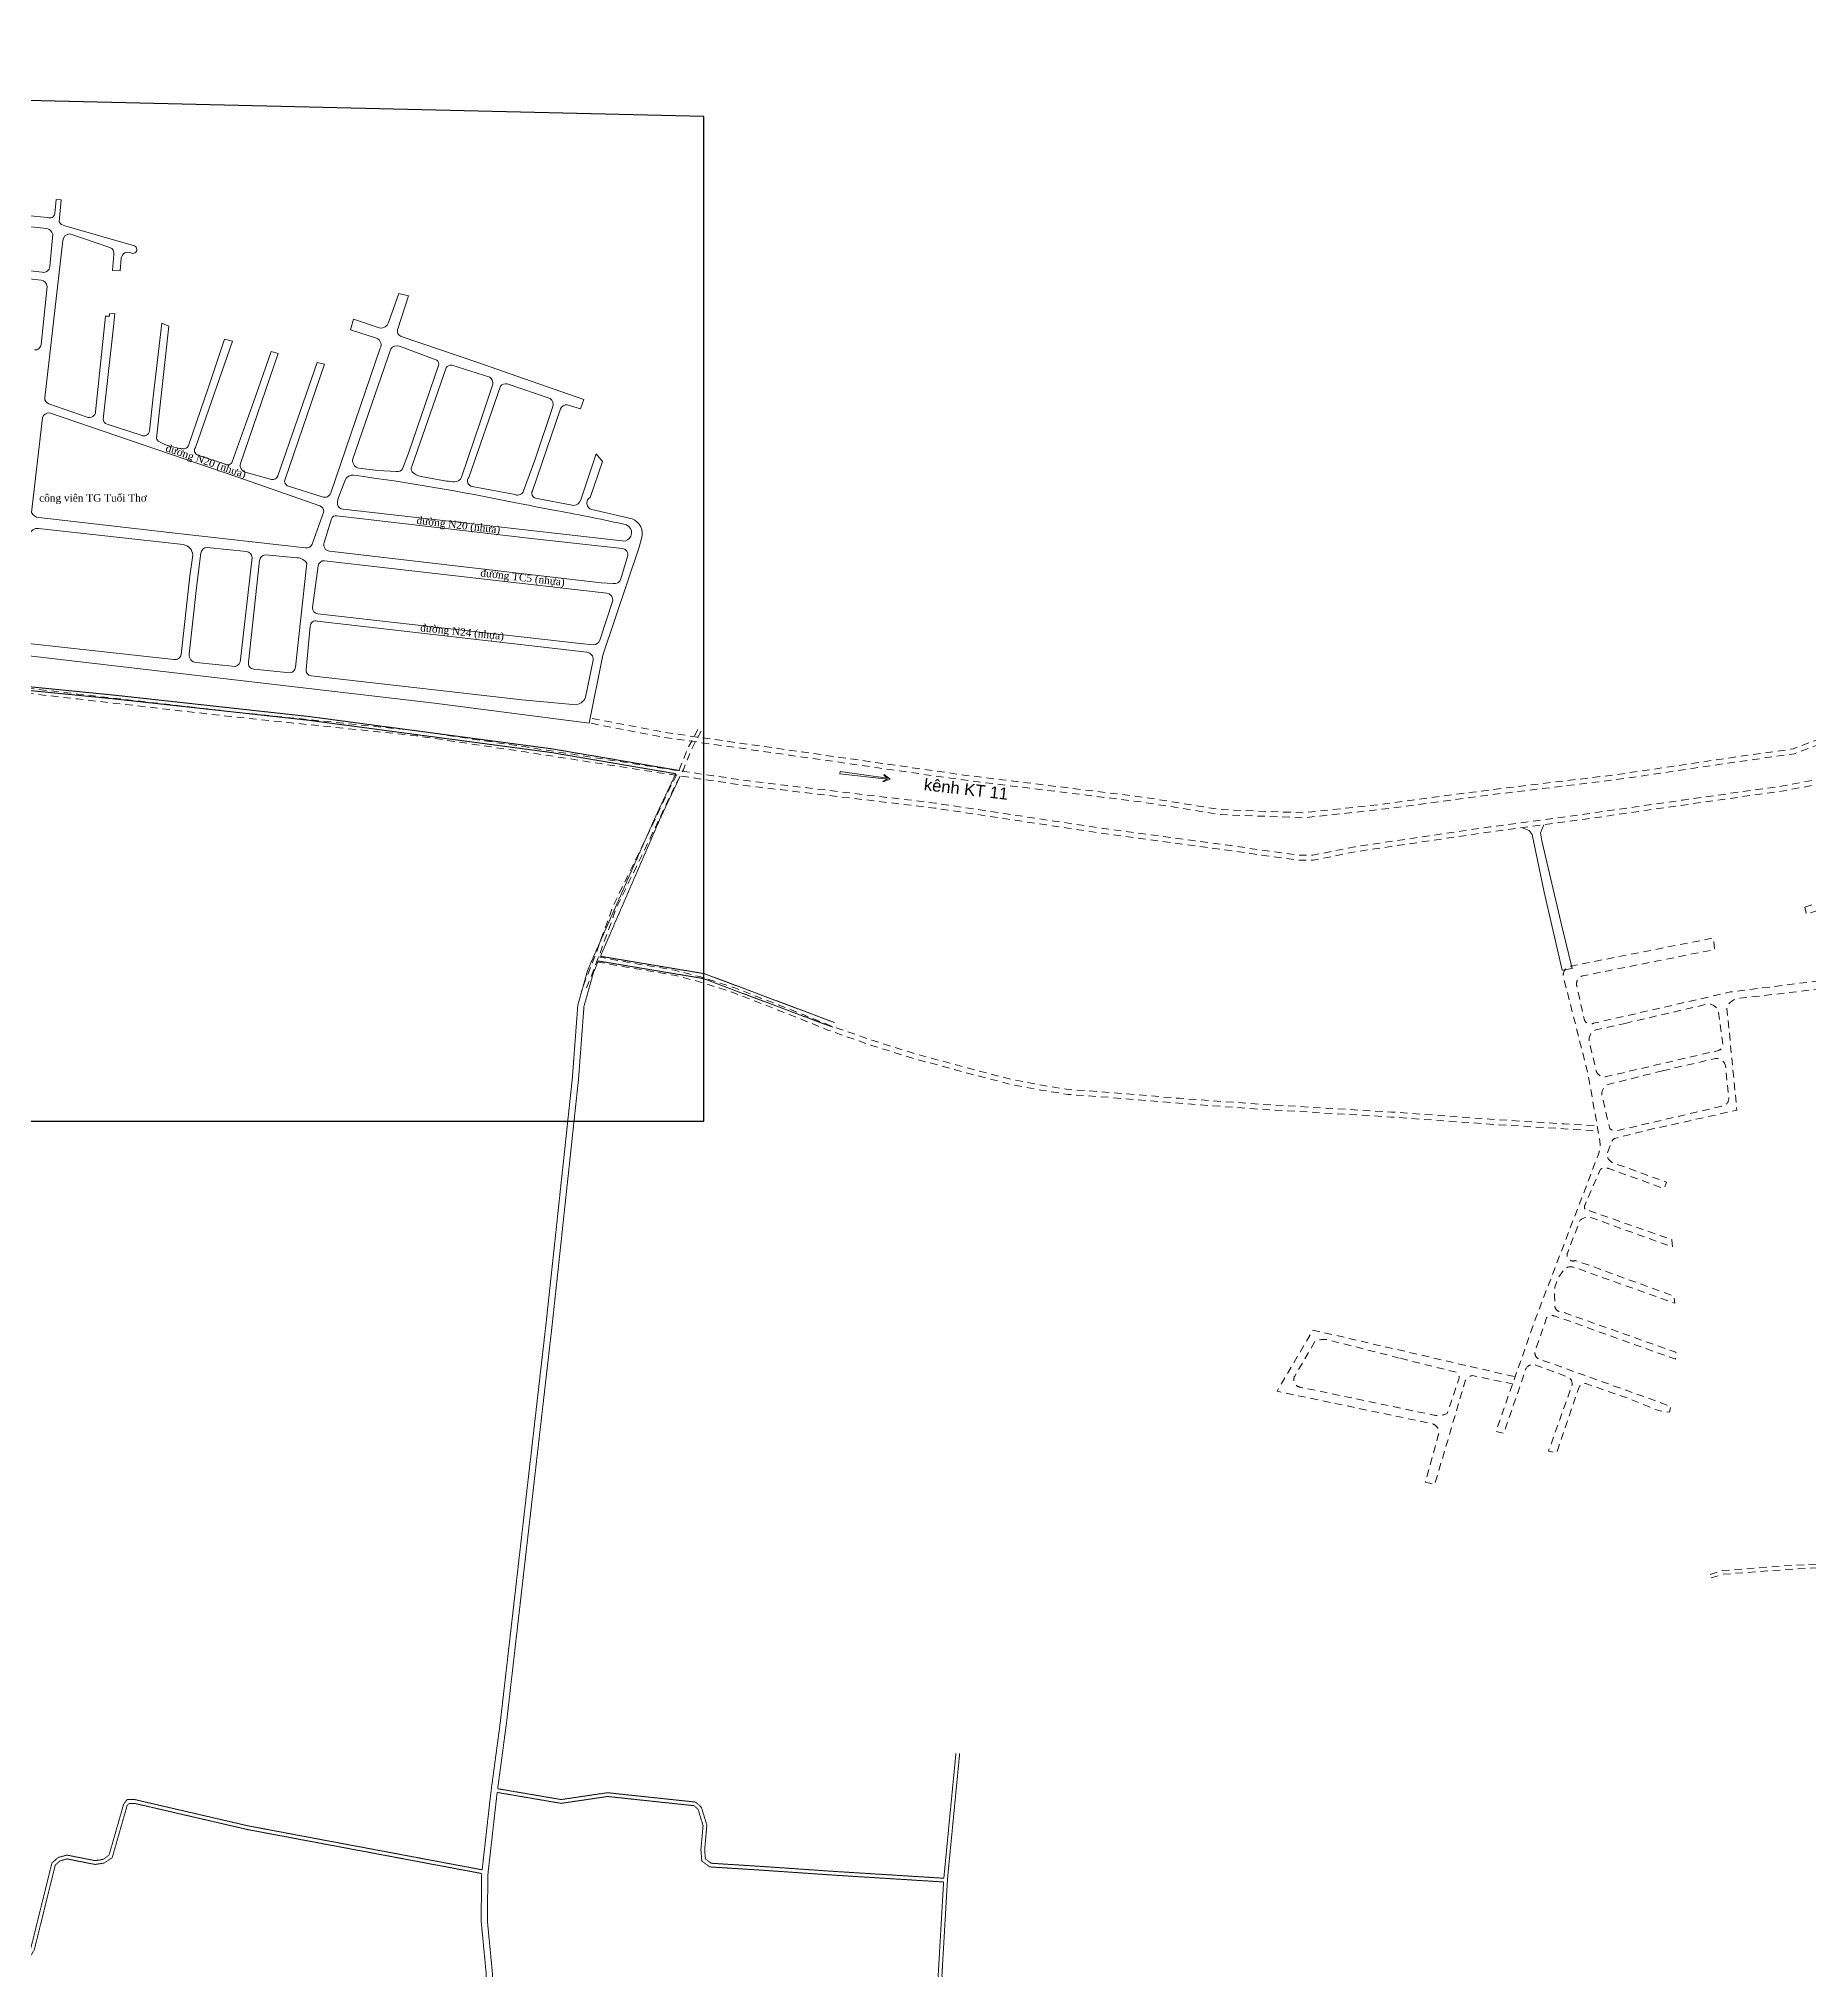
# Model space of a CAD drawing. Header units: metres. Extents: x 556238 to 587446, y 1177111 to 1219372.
# Drawn here: x 578175 to 579595, y 1204373 to 1205923 of the extents above; entities that cross this region are included whole.
import ezdxf

# ---------------------------------------------------------------- set-up
doc = ezdxf.new("R2010")
doc.units = ezdxf.units.M
doc.header["$MEASUREMENT"] = 0
doc.linetypes.add('Xr_Nen GT$0$DASHED', pattern=[0.75, 0.5, -0.25])
doc.linetypes.add('Xr_Nen GT$0$MON', pattern=[10, 6, -4])
doc.layers.add('VUNG DAN CU', color=8, linetype='Continuous')
for name, color, linetype, lineweight in [('Xr_Nen GT$0$CAU-CONG', 4, 'Continuous', 0), ('Xr_Nen GT$0$DUONG NHUA', 38, 'Continuous', 0), ('Xr_Nen GT$0$DUONG_DA', 38, 'Xr_Nen GT$0$MON', 0), ('Xr_Nen GT$0$huong nuoc chay', 7, 'Continuous', 0), ('Xr_Nen GT$1$SONG_HO', 250, 'Continuous', 0)]:
    doc.layers.add(name, color=color, linetype=linetype, lineweight=lineweight)
doc.styles.add('Xr_Nen GT$0$Style-ENGINEERING', font='VNARIAL.TTF')
doc.styles.add('Xr_Nen GT$0$Style-Times New Roman IF', font='times.ttf')

msp = doc.modelspace()

# ---------------------------------------------------------------- linework, layer by layer
at = {"layer": 'VUNG DAN CU', "ltscale": 5}
msp.add_lwpolyline([(576830.13069, 1205904.59098), (576549.0182, 1205222.34413), (576957.79851, 1205053.9106), (578708.6373, 1205053.9106), (578708.6373, 1205860.20738)], close=True, dxfattribs=at)
at = {"layer": 'Xr_Nen GT$0$DUONG NHUA', "flags": 128}
for points in [[(578627.67515, 1205427.84272), (578656.66575, 1205514.52244), (578658.68751, 1205521.40615, 0.3790862106), (578651.20351, 1205537.35396), (578618.65628, 1205544.77911, -0.6905967996), (578617.4304, 1205554.40308), (578627.24095, 1205583.31545), (578622.3374, 1205589.3523), (578609.81189, 1205552.40315, -0.2802411125), (578604.38301, 1205547.85365), (578573.62861, 1205553.8941, -0.5257420524), (578571.08923, 1205559.75596), (578593.54371, 1205625.43334, -0.3671146852), (578598.98377, 1205628.67718), (578609.67648, 1205625.42071), (578612.42902, 1205633.10276), (578558.6628, 1205651.70667), (578527.2831, 1205662.63714), (578465.78282, 1205683.62472, -0.4405183996), (578463.12142, 1205689.71397), (578471.68254, 1205716.16117), (578463.88522, 1205717.98457), (578455.45937, 1205694.66284, -0.3326497982), (578448.80967, 1205690.28874), (578427.58616, 1205697.48664), (578425.03714, 1205688.95988), (578445.92819, 1205682.0942, -0.4827224859), (578448.8441, 1205674.19961), (578409.25318, 1205558.07552, -0.4181410805), (578402.47873, 1205554.80204), (578375.20537, 1205563.4624, -0.4365189914), (578372.54006, 1205569.12161), (578404.16199, 1205661.30048), (578398.38783, 1205662.80938), (578366.78908, 1205571.72803, -0.3733046272), (578361.65942, 1205568.77534), (578340.55963, 1205574.79215, -0.4077871433), (578336.71242, 1205581.5332), (578367.02188, 1205669.92191), (578361.42323, 1205671.43231), (578348.8761, 1205635.36964), (578330.14033, 1205583.03935, -0.4810158239), (578324.41788, 1205581.07738), (578302.4819, 1205588.42072, -0.5272751113), (578300.74274, 1205594.53084), (578330.30656, 1205679.89696), (578323.86253, 1205681.55063), (578311.09701, 1205642.86432), (578295.06244, 1205596.1673, -0.3535823252), (578290.49174, 1205593.29972, -0.086862684), (578271.69587, 1205598.96406, -0.2346204295), (578269.35737, 1205602.07949), (578279.39418, 1205691.90522), (578273.81642, 1205694.18001), (578266.80865, 1205635.16672), (578263.73069, 1205607.82976, -0.5193353841), (578257.23812, 1205604.27709), (578229.74769, 1205613.20558, -0.3030581623), (578226.56036, 1205617.24329), (578234.77694, 1205691.41073), (578235.97488, 1205701.99442), (578231.75438, 1205701.7665), (578231.58328, 1205699.77197), (578228.56057, 1205699.82894), (578220.59378, 1205623.23607, -0.4885697334), (578213.7357, 1205618.95328), (578183.02094, 1205629.4712, -0.3427959245), (578179.76329, 1205634.43923), (578194.12174, 1205760.53782, -0.3642325869), (578199.74555, 1205765.87039), (578232.03852, 1205754.89969, -0.3741764173), (578235.23763, 1205749.40459), (578234.02086, 1205736.56995), (578240.28828, 1205736.24603), (578241.18876, 1205746.39514, -0.5344368565), (578248.90936, 1205750.61965, 1.0137207526), (578251.78775, 1205756.32379), (578195.79992, 1205772.32663, -0.1724053896), (578191.28291, 1205775.5504), (578192.85003, 1205793.24528), (578188.88616, 1205793.42951), (578187.77995, 1205782.19231, -0.540147454), (578181.97233, 1205779.15272), (578123.9589, 1205784.77827)], [(578123.3136, 1205776.48853), (578181.1129, 1205770.22518, -0.3255524704), (578186.18305, 1205765.61974), (578183.78622, 1205739.60311, -0.4469836008), (578177.7021, 1205735.0898), (578063.54366, 1205747.98572)], [(578062.62185, 1205741.44603), (578176.77779, 1205728.81251, -0.3767481119), (578181.57137, 1205723.56236), (578176.75293, 1205677.06885, -0.4164813364), (578171.38297, 1205672.74178)], [(578606.39087, 1205388.11489), (578562.57974, 1205391.9537), (578504.3828, 1205398.59781), (578393.47495, 1205411.37426, -0.4050963322), (578389.41913, 1205416.3254), (578392.67186, 1205451.22423, -0.4643017003), (578398.40688, 1205455.2197), (578614.65218, 1205430.2755, -0.3998810281), (578619.92454, 1205423.9539), (578613.95612, 1205395.42107, -0.3238538561), (578606.39087, 1205388.11489)]]:
    msp.add_lwpolyline(points, format="xyb", dxfattribs=at)
for points in [[(578471.54579, 1205589.83524), (578466.9426, 1205577.37087, -0.3173336598), (578461.78704, 1205575.25514), (578446.89671, 1205575.89931), (578431.70622, 1205577.78506, -0.3724831912), (578426.73477, 1205584.63817), (578457.36981, 1205673.57591, -0.3256229242), (578464.3801, 1205675.8616), (578494.48739, 1205664.50691, -0.2838257467), (578495.74186, 1205660.37792)], [(578529.34525, 1205615.60306), (578514.12735, 1205570.76241, -0.3319539172), (578508.61475, 1205566.96996, -0.0254765511), (578502.0863, 1205567.55491), (578481.70774, 1205571.16676, -0.1638966726), (578474.52327, 1205575.09465, -0.3656628805), (578474.34253, 1205579.15799), (578501.86402, 1205658.40225, -0.2758852309), (578506.35581, 1205660.5783), (578536.85832, 1205650.91343, -0.2895659137), (578539.21765, 1205645.42798)], [(578572.93438, 1205584.40868), (578564.03177, 1205559.63068, -0.4307212235), (578557.27402, 1205556.67384), (578522.6186, 1205563.17306, -0.566231713), (578519.96852, 1205570.32245), (578545.45989, 1205643.69347, -0.2607218083), (578550.84107, 1205645.46213), (578585.33783, 1205633.85576, -0.3166196532), (578587.39118, 1205627.34704)], [(578284.31492, 1205525.62698), (578175.02896, 1205538.24534, -0.2519466035), (578169.23227, 1205542.28445), (578177.88136, 1205618.41008, -0.3367652463), (578183.53711, 1205622.2284), (578334.70318, 1205570.77912), (578400.55174, 1205547.64055, -0.3311994617), (578403.62194, 1205543.08696), (578394.21755, 1205516.82648, -0.3890243004), (578388.94064, 1205514.04639)], [(578635.78562, 1205520.45348), (578419.16698, 1205544.88301, -0.3091446015), (578414.57979, 1205548.84142), (578414.72076, 1205551.50936), (578415.55479, 1205554.35663), (578420.90652, 1205568.24581, -0.3475476116), (578427.71781, 1205572.27367, -0.0165841589), (578556.29802, 1205550.4525, 0.0050895578), (578591.11899, 1205543.71626, -0.0101621813), (578646.68315, 1205532.38122, -0.6880324604), (578645.5711, 1205519.39486)], [(578626.20419, 1205485.85897), (578408.35025, 1205511.21813, -0.4780112199), (578403.84741, 1205518.35091), (578409.81885, 1205537.17026, -0.3876995874), (578414.2215, 1205539.71347), (578567.89063, 1205521.75661), (578643.07025, 1205513.4992, -0.4635761749), (578647.48198, 1205506.95592), (578642.10221, 1205489.15878, -0.3780782127), (578635.76035, 1205485.23281)], [(578296.09774, 1205491.1139), (578289.14339, 1205428.41484, -0.4687226867), (578283.19563, 1205424.4865), (578166.60323, 1205437.11676, -0.3019154912), (578158.0892, 1205444.20595), (578167.82853, 1205524.48888, -0.4396524847), (578174.69374, 1205529.40705), (578290.8053, 1205516.56989, -0.3825917548), (578298.44771, 1205508.02778)], [(578301.60699, 1205482.23662), (578304.96883, 1205509.57796, -0.3579389071), (578309.9725, 1205514.34316), (578341.61557, 1205511.04147, -0.3752870042), (578346.07195, 1205506.24623), (578336.92299, 1205424.31889, -0.2582583901), (578332.91102, 1205418.65957), (578301.20847, 1205421.88224, -0.4064251832), (578295.5445, 1205428.64199)], [(578383.73555, 1205442.70515), (578380.96517, 1205418.34593, -0.3330701623), (578376.60929, 1205413.7286), (578347.48082, 1205416.65487, -0.4305942312), (578343.20653, 1205422.19106), (578352.16104, 1205503.75979, -0.351750379), (578356.84073, 1205508.43565), (578382.4035, 1205506.05405, -0.2133284128), (578390.16983, 1205501.67665)], [(578609.41196, 1205437.1496), (578398.95068, 1205460.90074, -0.3945436401), (578394.59308, 1205466.00312), (578399.2214, 1205499.52248, -0.3905056119), (578404.25987, 1205503.6724), (578630.71829, 1205477.63273, -0.4101048473), (578635.49423, 1205471.70179), (578625.13565, 1205439.81243, -0.3373499877), (578619.83636, 1205436.14015)]]:
    msp.add_lwpolyline(points, format="xyb", close=True, dxfattribs=at)
for points in [[(577874.85642, 1205461.1913), (578104.87124, 1205434.45901), (578492.51761, 1205389.4491), (578616.66372, 1205373.33317), (578627.67515, 1205427.84272)], [(579397.49149, 1205174.96121), (579383.00557, 1205237.60658), (579373.27279, 1205283.82671), (579371.0094, 1205287.21906), (579365.57722, 1205289.25447)], [(579382.73904, 1205291.6303), (579381.22932, 1205288.5247), (579380.07487, 1205285.33039), (579381.14056, 1205278.853), (579397.30061, 1205209.39876), (579405.38316, 1205176.43096), (579397.49149, 1205174.96121)]]:
    msp.add_lwpolyline(points, dxfattribs=at)
at = {"layer": 'Xr_Nen GT$0$DUONG_DA', "flags": 128}
for points in [[(577687.65502, 1205448.68224), (577721.87834, 1205446.06552), (577818.83545, 1205435.91757), (577911.50761, 1205426.04666), (578022.39055, 1205413.78453), (578205.80716, 1205392.69804), (578330.31478, 1205378.42405), (578477.85885, 1205363.20528), (578565.16183, 1205350.21002), (578684.08712, 1205331.73018), (578742.11667, 1205323.2411), (578893.94313, 1205305.13128), (579023.68985, 1205285.58212), (579126.71616, 1205271.62775), (579184.1688, 1205263.47457), (579197.54974, 1205263.30532), (579231.46395, 1205270.11503), (579340.24088, 1205286.16284), (579415.82936, 1205296.29223), (579494.51661, 1205307.56247), (579575.35948, 1205319.00697), (579604.07829, 1205324.4246), (579681.71819, 1205358.84901), (579765.54275, 1205398.60869), (579863.29142, 1205442.65597), (579925.83909, 1205469.9234), (579947.71313, 1205477.10469), (579980.08099, 1205479.66239), (580038.57824, 1205484.15849), (580176.53956, 1205493.48262), (580331.91591, 1205503.286), (580460.09692, 1205512.29286), (580623.3526, 1205520.50608), (580768.48672, 1205530.4919), (580889.43501, 1205538.22062), (581025.69205, 1205546.75273), (581155.92585, 1205554.79885), (581204.89169, 1205559.90542), (581219.70742, 1205570.13045), (581221.06309, 1205578.25825), (581226.31044, 1205645.89304), (581240.72589, 1205767.20218), (581252.77846, 1205881.48168), (581265.88146, 1205990.5269), (581281.60742, 1206128.07816), (581294.99415, 1206228.56578), (581304.95964, 1206349.41281), (581322.78241, 1206504.3356), (581336.1489, 1206650.61929), (581352.39531, 1206791.12172), (581358.85547, 1206860.95491)], [(577687.95997, 1205452.6706), (577722.23908, 1205450.04962), (577819.25547, 1205439.89546), (577911.93927, 1205430.02331), (578022.83881, 1205417.75935), (578206.26401, 1205396.67187), (578330.74779, 1205382.40061), (578478.35877, 1205367.17493), (578565.76339, 1205354.16455), (578684.68373, 1205335.68547), (578742.64314, 1205327.20665), (578894.47811, 1205309.09582), (579024.2563, 1205289.54192), (579127.26561, 1205275.58985), (579184.47636, 1205267.471), (579197.17719, 1205267.31035), (579230.77787, 1205274.05711), (579339.68332, 1205290.12387), (579415.28015, 1205300.25438), (579493.95271, 1205311.52252), (579574.70805, 1205322.95464), (579602.881, 1205328.26929), (579680.05015, 1205362.48497), (579763.86381, 1205402.23949), (579861.67045, 1205446.31289), (579924.41285, 1205473.66522), (579946.92053, 1205481.05453), (579979.77017, 1205483.6503), (580038.29011, 1205488.14814), (580176.27876, 1205497.47412), (580331.64978, 1205507.27716), (580459.85622, 1205516.28581), (580623.11481, 1205524.49917), (580768.2219, 1205534.48313), (580889.18248, 1205542.21264), (581025.44207, 1205550.74491), (581155.59493, 1205558.78603), (581203.46056, 1205563.77786), (581216.04072, 1205572.46001), (581217.08867, 1205578.74293), (581222.32875, 1205646.28391), (581236.75072, 1205767.64797), (581248.80357, 1205881.93007), (581261.90865, 1205990.99268), (581277.63753, 1206128.56948), (581291.01593, 1206228.99453), (581300.97847, 1206349.80586), (581318.80326, 1206504.74623), (581332.16986, 1206651.03107), (581348.41653, 1206791.53571), (581355.01566, 1206862.89849)], [(578618.24267, 1205373.15366), (578677.11667, 1205361.8509), (578778.3766, 1205347.47046), (578916.59686, 1205327.70425), (579060.62185, 1205309.94202), (579123.12748, 1205299.91851), (579189.6701, 1205297.34145), (579251.38895, 1205304.0051), (579340.02549, 1205315.8136), (579440.48094, 1205327.8789), (579536.21262, 1205342.03552), (579583.69802, 1205348.7399), (579630.73776, 1205366.81729), (579718.63112, 1205408.93032), (579827.38545, 1205456.25973), (579890.04446, 1205483.71464), (579933.33491, 1205501.41418), (579974.24221, 1205509.33347)], [(578618.99682, 1205377.08192), (578677.77534, 1205365.7975), (578778.93902, 1205351.43073), (578917.12484, 1205331.66944), (579061.18351, 1205313.90306), (579123.52298, 1205303.90619), (579189.53207, 1205301.3498), (579250.91008, 1205307.97664), (579339.52286, 1205319.78198), (579439.94977, 1205331.84385), (579535.64044, 1205345.99441), (579582.68805, 1205352.63697), (579629.15359, 1205370.4937), (579716.96829, 1205412.56904), (579825.7847, 1205459.92547), (579888.48467, 1205487.39833), (579932.1868, 1205505.26618), (579973.48196, 1205513.26056)], [(578703.83979, 1205368.30912), (578696.20955, 1205354.03146), (578689.44018, 1205337.19095), (578680.62613, 1205319.85262), (578661.70147, 1205279.78871), (578635.8444, 1205226.71827), (578621.17806, 1205186.17329), (578610.21981, 1205158.27231)], [(578706.48566, 1205366.89512), (578698.93227, 1205352.76127), (578692.1744, 1205335.94935), (578683.32013, 1205318.53193), (578664.40633, 1205278.491), (578638.61122, 1205225.54773), (578623.98531, 1205185.1145), (578613.01216, 1205157.1756)], [(578623.09448, 1205181.75919), (578646.48244, 1205177.58623), (578684.54251, 1205171.06303), (578705.00616, 1205165.81314), (578731.24587, 1205157.46258), (578777.37808, 1205139.55242), (578808.20232, 1205126.99296), (578843.21549, 1205114.72749), (578878.26237, 1205103.82626), (578929.80364, 1205089.90763), (578955.80386, 1205083.1857), (578979.13756, 1205078.85786), (579000.82055, 1205075.36347), (579034.15786, 1205072.99416), (579089.88609, 1205068.25011), (579150.59112, 1205063.79834), (579260.18754, 1205057.25658), (579339.03032, 1205051.53456), (579398.75285, 1205047.7789), (579426.09973, 1205046.25971)], [(578623.79708, 1205185.697), (578647.17161, 1205181.52644), (578685.37875, 1205174.97803), (578706.11056, 1205169.65935), (578732.5775, 1205161.23647), (578778.85669, 1205143.26925), (578809.61909, 1205130.73498), (578844.47113, 1205118.52596), (578879.37821, 1205107.66822), (578930.82569, 1205093.77491), (578956.67025, 1205087.09323), (578979.8206, 1205082.79939), (579001.28145, 1205079.34081), (579034.4693, 1205076.98211), (579090.20202, 1205072.23769), (579150.85657, 1205067.78962), (579260.45149, 1205061.24794), (579339.30062, 1205055.52547), (579398.98931, 1205051.77193), (579426.3216, 1205050.25356)], [(579516.0626, 1204690.27641), (579525.77019, 1204693.29971), (579583.51149, 1204697.58266), (579686.81181, 1204703.12893), (579735.02937, 1204707.53974), (579761.88285, 1204709.42927), (579780.03739, 1204709.17733), (579816.72457, 1204707.66569), (579847.2852, 1204706.53217), (579877.41664, 1204708.67365), (579928.47612, 1204718.24731), (579974.44531, 1204729.2381), (580005.8374, 1204736.5443), (580015.419, 1204737.42607), (580021.21836, 1204736.67029), (580025.63087, 1204735.15865), (580028.53055, 1204732.89118), (580030.29558, 1204719.4125), (580036.34903, 1204664.30528), (580039.00128, 1204630.85149), (580040.38812, 1204620.01812), (580044.29635, 1204606.53944), (580061.95175, 1204549.52003), (580067.00397, 1204531.06435), (580073.4337, 1204513.05073), (580078.47659, 1204508.38984), (580085.78879, 1204507.76001), (580093.10099, 1204508.38984), (580098.01788, 1204508.2639), (580101.92612, 1204507.25613), (580105.20398, 1204504.23289), (580106.71692, 1204501.58753), (580108.22975, 1204494.40728), (580113.53711, 1204461.09036), (580117.44535, 1204433.62907), (580117.70705, 1204408.9661)], [(579516.95464, 1204687.41211), (579526.33447, 1204690.33332), (579583.70289, 1204694.58861), (579687.02895, 1204700.13627), (579735.27133, 1204704.54935), (579761.96747, 1204706.42781), (579779.95481, 1204706.17819), (579816.60721, 1204704.66798), (579847.33609, 1204703.52822), (579877.80067, 1204705.69337), (579929.10173, 1204715.31234), (579975.13414, 1204726.31824), (580006.31713, 1204733.57577), (580015.36192, 1204734.40814), (580020.5315, 1204733.73444), (580024.18077, 1204732.48426), (580025.71537, 1204731.28425), (580027.31692, 1204719.05391), (580033.362, 1204664.02288), (580036.01638, 1204630.54229), (580037.44196, 1204619.40626), (580041.42258, 1204605.67797), (580059.07131, 1204548.68007), (580064.1404, 1204530.16276), (580070.85611, 1204511.34796), (580077.19514, 1204505.48911), (580085.78879, 1204504.74891), (580093.19158, 1204505.38654), (580097.59958, 1204505.27363), (580100.44664, 1204504.53949), (580102.82968, 1204502.34157), (580103.8786, 1204500.50754), (580105.27884, 1204493.86172), (580110.57055, 1204460.643), (580114.4476, 1204433.40083), (580114.70722, 1204408.93427)]]:
    msp.add_lwpolyline(points, dxfattribs=at)
at = {"layer": 'Xr_Nen GT$0$DUONG_DA', "linetype": 'Xr_Nen GT$0$DASHED', "flags": 128}
for points in [[(577688.62738, 1205454.72736), (577765.17644, 1205447.63316), (578059.68413, 1205416.31829), (578159.13803, 1205403.33701), (578235.22734, 1205395.8024), (578391.55405, 1205378.63804), (578586.89025, 1205352.6523), (578689.35676, 1205335.20037)], [(578074.43849, 1204998.99683), (578098.23232, 1205145.6805), (578099.78252, 1205147.43147), (578115.78216, 1205146.89861), (578119.29366, 1205149.98207), (578129.07097, 1205207.91389), (578146.54958, 1205291.20524), (578147.75386, 1205324.30392), (578159.64473, 1205400.27216), (578234.91581, 1205392.81857), (578391.19248, 1205375.65971), (578586.44045, 1205349.6857), (578686.10017, 1205332.71183), (578670.00113, 1205298.56247), (578619.48177, 1205184.52136), (578615.29214, 1205174.75312), (578607.48146, 1205146.87867), (578603.06634, 1205087.87264), (578582.06995, 1204892.12016), (578545.23668, 1204571.15541), (578537.77508, 1204515.58744), (578530.72004, 1204453.17999), (578343.32117, 1204488.36841), (578252.23752, 1204509.46818), (578245.77741, 1204509.46818), (578243.01697, 1204505.79037), (578231.27347, 1204464.75952), (578226.28913, 1204461.49105), (578220.25898, 1204460.51391), (578197.48233, 1204464.99413), (578190.36109, 1204463.01741), (578185.47335, 1204458.5405), (578168.51934, 1204390.0528), (578165.0173, 1204384.25359), (578162.31609, 1204381.36833), (578155.44648, 1204379.04802), (578142.71586, 1204379.86871), (577929.7305, 1204418.3113), (577773.9093, 1204437.01502), (577769.85114, 1204441.97126), (577771.38587, 1204451.51269), (577771.38587, 1204463.63251), (577768.81911, 1204470.0441), (577762.15626, 1204471.50055), (577718.656, 1204473.95734), (577722.41772, 1204508.84492)], [(578689.60722, 1205330.77058), (578673.63997, 1205296.90078), (578625.66998, 1205186.2259), (578709.02517, 1205172.28578), (578813.42753, 1205133.07766)], [(578812.02124, 1205129.33302), (578707.9824, 1205168.40462), (578624.03143, 1205182.44438), (578620.01755, 1205173.08589), (578612.43037, 1205146.00905), (578608.0464, 1205087.41936), (578587.03946, 1204891.5685), (578550.1986, 1204570.53762), (578543.1765, 1204518.24269), (578594.1178, 1204509.55532), (578631.29217, 1204515.03416), (578702.14674, 1204507.5069), (578706.68292, 1204503.27628), (578711.03923, 1204488.97255), (578709.27299, 1204469.33645), (578709.86586, 1204461.83089), (578714.43388, 1204458.45313), (578754.39122, 1204455.93213), (578813.47704, 1204451.87853), (578901.18422, 1204446.40769), (578910.91184, 1204546.75275)], [(578915.28989, 1203372.74083), (578916.14117, 1203381.54069), (578916.67301, 1203404.66952), (578915.46142, 1203413.338), (578911.44663, 1203446.02143), (578906.43459, 1203497.13229), (578902.15115, 1203551.27008), (578901.02152, 1203591.31174), (578902.50889, 1203634.41314), (578901.09251, 1203661.58918), (578898.27566, 1203683.03074), (578893.80983, 1203714.88228), (578886.08895, 1203767.3394), (578877.05256, 1203846.85876), (578874.58466, 1203871.82659), (578857.31208, 1203995.73526), (578852.14319, 1204062.34167), (578927.65289, 1204067.68814), (578909.45601, 1204272.26202), (578902.42207, 1204340.55821), (578899.68873, 1204368.8167), (578904.1794, 1204446.21292), (578913.89784, 1204546.46329)], [(578541.42794, 1204111.30556), (578652.25856, 1204103.87571), (578846.09061, 1204110.63268), (578851.00851, 1204065.26884), (578924.39405, 1204070.46491), (578906.46966, 1204271.97543), (578899.4369, 1204340.26012), (578896.68033, 1204368.75882), (578901.01188, 1204443.41261), (578813.28099, 1204448.88493), (578754.1941, 1204452.9386), (578713.36178, 1204455.5148), (578706.98284, 1204460.23163), (578706.26235, 1204469.35282), (578707.99886, 1204488.65839), (578704.04773, 1204501.63172), (578700.83339, 1204504.62954), (578631.35339, 1204512.01077), (578594.0835, 1204506.51785), (578542.77088, 1204515.26855), (578535.34286, 1204449.56184), (578534.90315, 1204412.47166), (578538.86492, 1204371.47317), (578540.53906, 1204338.46768), (578538.32438, 1204325.70007), (578514.20968, 1204223.79411), (578486.21805, 1204110.78103), (578472.20064, 1204048.37296), (578469.38501, 1204011.23287), (578465.98212, 1203895.85086), (578450.39257, 1203725.6446), (578443.58985, 1203681.59526), (578433.16245, 1203570.10286), (578426.74992, 1203516.69751)], [(578421.78558, 1203517.29359), (578428.19029, 1203570.63379), (578438.62554, 1203682.21017), (578445.42753, 1203726.25477), (578460.98885, 1203896.15288), (578464.39059, 1204011.4957), (578467.24245, 1204049.11372), (578481.35157, 1204111.93009), (578509.35007, 1204224.97089), (578533.42385, 1204326.70396), (578535.51719, 1204338.77206), (578533.87712, 1204371.10587), (578529.9003, 1204412.26021), (578530.35004, 1204450.19704), (578342.70556, 1204485.43158), (578251.89458, 1204506.46818), (578247.27673, 1204506.46818), (578245.74877, 1204504.43244), (578233.85088, 1204462.86217), (578227.39982, 1204458.6319), (578220.20781, 1204457.46648), (578197.60028, 1204461.91344), (578191.8568, 1204460.31916), (578188.16775, 1204456.94018), (578171.32227, 1204388.89091), (578167.42256, 1204382.43318), (578163.99065, 1204378.76743), (578155.84496, 1204376.01611), (578142.35174, 1204376.88596), (577929.28491, 1204415.34326), (577772.35301, 1204434.18029), (577766.67486, 1204441.11505), (577768.38587, 1204451.75242), (577768.38587, 1204463.05432), (577766.62499, 1204467.45289), (577761.74879, 1204468.51879), (577718.33398, 1204470.97074), (577717.13714, 1204459.87083), (577702.70859, 1204330.81143), (577688.99952, 1204183.00851), (577746.63027, 1204177.31953), (577835.18936, 1204165.21007), (577912.96422, 1204159.21371), (577917.324, 1204161.77635), (577924.07573, 1204198.88306), (577927.03442, 1204203.57864), (577947.35185, 1204200.83098), (577989.07742, 1204193.31025), (577994.40774, 1204205.5047), (577998.05934, 1204211.30973), (578039.3799, 1204203.80254), (578080.20162, 1204195.67389), (578117.31975, 1204186.8077)]]:
    msp.add_lwpolyline(points, dxfattribs=at)
at = {"layer": 'Xr_Nen GT$0$DUONG_DA', "flags": 128}
for points in [[(579592.03147, 1205225.63139), (579642.27217, 1205241.90221), (579711.21012, 1205262.89718, -0.1764217528), (579721.39018, 1205262.35075, -0.1417080405), (579726.43824, 1205258.23157, -0.0748640662), (579730.35433, 1205250.23498), (579756.62105, 1205188.69715), (579757.93331, 1205185.14457, -0.4345273354), (579754.83605, 1205178.98612), (579666.39011, 1205167.04352), (579539.65593, 1205152.51863, 0.2347415609), (579529.43108, 1205145.88889), (579537.59711, 1205062.68634), (579470.9711, 1205047.93773), (579439.65217, 1205040.1304, 0.2124525515), (579436.49299, 1205036.00186), (579433.80279, 1205028.42035, 0.2987700457), (579435.2513, 1205022.49294), (579437.97726, 1205020.27361), (579453.27257, 1205015.13619), (579481.05462, 1205004.99089), (579479.19678, 1204999.8966), (579434.7366, 1205015.82688, 0.2139595429), (579428.10151, 1205015.31157), (579415.50055, 1204986.24961, 0.6557927829), (579419.5096, 1204981.96126), (579485.39527, 1204958.80776), (579485.81079, 1204952.99439), (579421.04901, 1204976.31714, 0.3050388143), (579411.42148, 1204973.89495), (579401.57095, 1204948.06218, 0.686804219), (579408.10855, 1204942.19427), (579486.89798, 1204913.61923), (579487.78436, 1204907.86205), (579407.40434, 1204936.4448, 0.2197065045), (579399.34388, 1204935.71016), (579394.0969, 1204927.93795), (579391.44866, 1204920.69585), (579391.23958, 1204914.08047), (579391.51829, 1204905.65458, 0.4358592915), (579396.88459, 1204900.98898), (579488.51154, 1204868.54785), (579488.23264, 1204862.90735), (579400.27317, 1204894.5001), (579391.39766, 1204897.55875, 0.2864767456), (579384.76238, 1204896.03214), (579375.78242, 1204869.68549, 0.4552514389), (579379.83288, 1204862.70759), (579484.63139, 1204825.04438), (579483.51391, 1204820.43896), (579474.64479, 1204821.62525), (579450.4815, 1204831.46407), (579417.0998, 1204843.04731, 0.4106973139), (579410.81456, 1204840.04682), (579392.76205, 1204787.58833), (579386.39401, 1204789.15111), (579405.05513, 1204841.43393, 0.3847176768), (579402.15039, 1204848.46659), (579376.36168, 1204858.21244, 0.3691094752), (579368.33999, 1204855.32177), (579350.4768, 1204803.38093), (579344.22299, 1204804.99575), (579375.75495, 1204894.76414), (579426.24311, 1205026.68152, 0.1382728853), (579427.37641, 1205039.13898), (579417.88739, 1205092.87076), (579398.46314, 1205169.12985, -0.445244408), (579404.64074, 1205178.38878), (579518.77489, 1205200.91866), (579519.68329, 1205191.65973), (579414.29894, 1205170.60018, 0.4441301617), (579409.21154, 1205162.06743), (579415.00842, 1205135.98912, 0.4912630447), (579422.51992, 1205132.46388), (579532.55394, 1205157.62281), (579655.88749, 1205173.11806, 0.2805329633), (579659.97464, 1205176.36937), (579637.22862, 1205229.82042, 0.4272383485), (579630.78624, 1205232.2522), (579593.20579, 1205219.95018)], [(579447.80635, 1205132.39938), (579513.51718, 1205147.76027, -0.3492533645), (579522.70246, 1205142.41879), (579526.22372, 1205115.32352, -0.3788452825), (579522.04849, 1205110.46714), (579432.87143, 1205089.67518, -0.421420635), (579424.47787, 1205095.03873), (579419.20511, 1205117.8479, -0.3896311511), (579424.52454, 1205127.2276)], [(579477.87323, 1205094.3417), (579519.38256, 1205103.97366, -0.4063425727), (579528.41258, 1205098.51261), (579531.02638, 1205072.69019, -0.3691403748), (579526.50883, 1205066.17631), (579441.95903, 1205046.36483, -0.2466498902), (579435.543, 1205048.02693), (579429.24346, 1205074.86367, -0.2740664807), (579432.96853, 1205083.01864)], [(579266.708, 1204863.84055), (579208.8843, 1204878.53357, 0.1221380976), (579199.27013, 1204877.53104), (579182.77735, 1204849.36271, 0.5317739824), (579187.08187, 1204840.50013), (579294.31427, 1204818.07251, 0.1583546159), (579305.14077, 1204819.24551), (579314.40208, 1204846.87602, 0.3224396943), (579312.70628, 1204852.35005)]]:
    msp.add_lwpolyline(points, format="xyb", close=True, dxfattribs=at)
msp.add_lwpolyline([(579358.74389, 1204848.9628), (579197.39385, 1204886.2625), (579168.56641, 1204837.15124), (579292.5861, 1204811.24868, -0.4469414121), (579297.97837, 1204801.92374), (579287.60165, 1204764.34119), (579295.06779, 1204762.26899), (579319.27324, 1204844.43125, -0.2857793459), (579325.2489, 1204849.75295), (579357.59498, 1204843.13334)], format="xyb", dxfattribs=at)
at = {"layer": 'Xr_Nen GT$0$huong nuoc chay', "color": 4}
msp.add_lwpolyline([(578856.03101, 1205329.12513), (578817.88072, 1205334.5983), (578817.62887, 1205332.6134), (578855.93107, 1205328.33157), (578852.3322, 1205326.82484), (578852.62142, 1205326.13329), (578858.15383, 1205328.45203), (578853.37997, 1205332.08398), (578852.9266, 1205331.48625)], close=True, dxfattribs=at)

# ---------------------------------------------------------------- texts
at = {"layer": 'Xr_Nen GT$0$CAU-CONG', "insert": (578175.29026, 1205557.02981), "char_height": 6, "attachment_point": 1, "style": 'Xr_Nen GT$0$Style-Times New Roman IF'}
msp.add_mtext_dynamic_manual_height_columns('công viên TG Tuổi Thơ', width=107.4331747, gutter_width=5, heights=[0], dxfattribs=at)
at = {"layer": 'Xr_Nen GT$0$DUONG NHUA', "char_height": 6, "attachment_point": 1, "style": 'Xr_Nen GT$0$Style-Times New Roman IF'}
for s, insert, rotation in [('đường N20 (nhựa)', (578278.17648, 1205597.40643), 341.02204736), ('đường N20 (nhựa)', (578478.52394, 1205539.21559), 353.39820478), ('đường TC5 (nhựa)', (578529.78735, 1205497.11949), 353.39820478), ('đường N24 (nhựa)', (578481.44545, 1205453.01124), 354.03493904)]:
    msp.add_mtext_dynamic_manual_height_columns(s, width=138.7283672, gutter_width=5, heights=[0], dxfattribs=dict(at, insert=insert, rotation=rotation))
at = {"layer": 'Xr_Nen GT$1$SONG_HO', "linetype": 'Continuous', "style": 'Xr_Nen GT$0$Style-ENGINEERING'}
msp.add_text('kªnh KT 11', height=9.499992, rotation=353.36024885, dxfattribs=at).set_placement((578884.83647, 1205319.58508))

doc.saveas('drawing.dxf')
